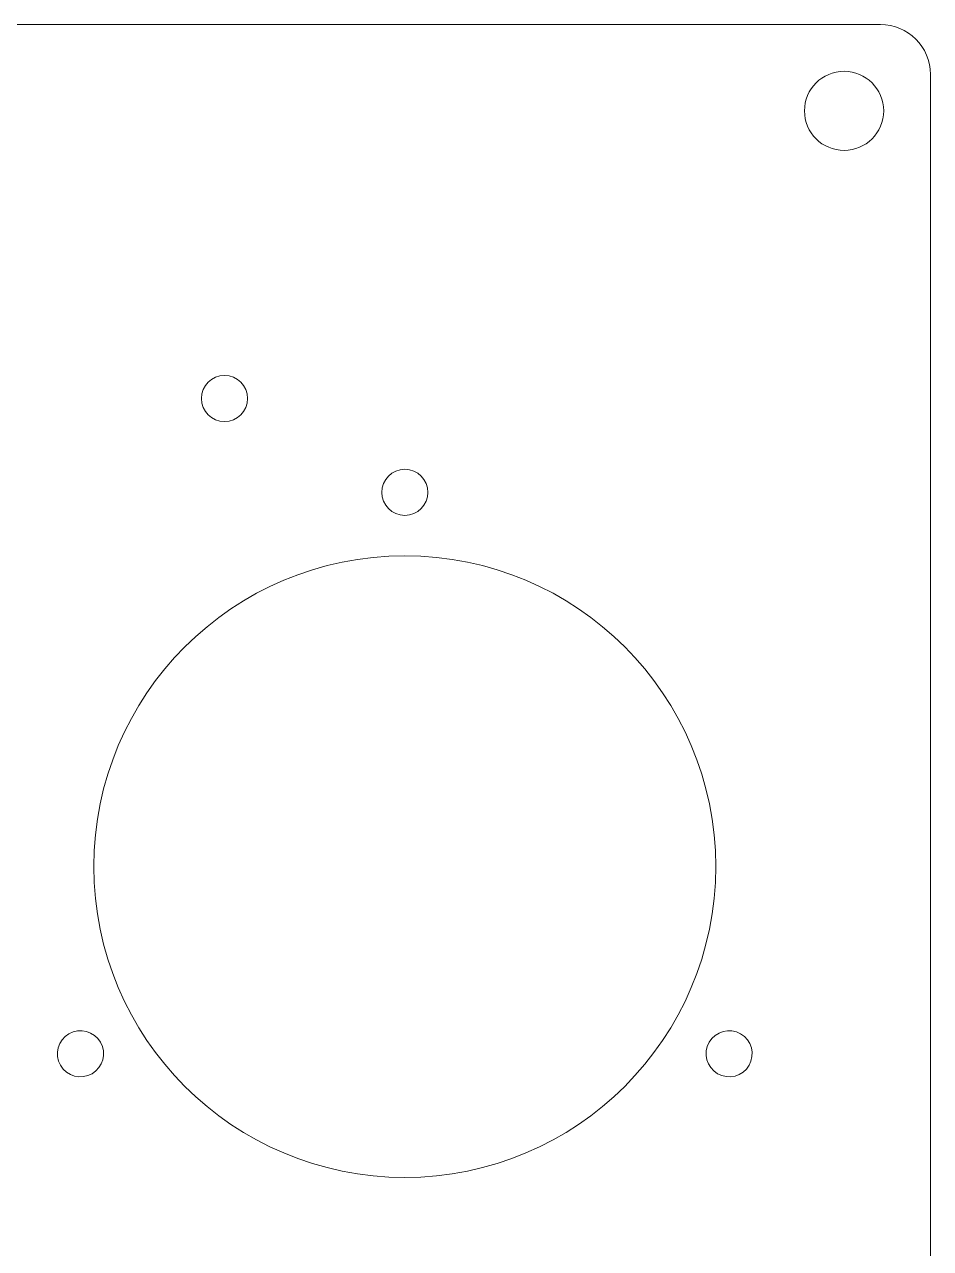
# Model space of a CAD drawing. Header units: centimetres. Extents: x -13.8 to 12.2, y -7.5 to 12.7.
# Drawn here: x 5.86 to 12.15, y -0.8 to 7.7 of the extents above; entities that cross this region are included whole.
import ezdxf

# ---------------------------------------------------------------- set-up
doc = ezdxf.new("R2010")
doc.units = ezdxf.units.CM
doc.header["$MEASUREMENT"] = 0
doc.layers.add('Layer 1', color=7, linetype='Continuous')

msp = doc.modelspace()

# ---------------------------------------------------------------- linework, layer by layer
at = {"layer": 'Layer 1', "lineweight": 9}
for centre, major_axis in [((11.55, 7.1), (0, 0.275)), ((7.24841, 5.10183), (0, 0.16)), ((8.5, 1.85), (0, 2.159))]:
    msp.add_ellipse(centre, major_axis=major_axis, ratio=1, dxfattribs=at)
for points, knots in [([(-13.50318, 7.7), (-13.50318, 7.7), (11.80318, 7.7), (11.80318, 7.7), (11.80318, 7.7), (11.99393, 7.7), (12.15, 7.54394), (12.15, 7.35318), (12.15, 7.35318), (12.15, 7.35318), (12.15, -7.15318), (12.15, -7.15318), (12.15, -7.15318), (12.15, -7.34394), (11.99393, -7.5), (11.80318, -7.5), (11.80318, -7.5), (11.80318, -7.5), (-13.50318, -7.5), (-13.50318, -7.5), (-13.50318, -7.5), (-13.69394, -7.5), (-13.85, -7.34394), (-13.85, -7.15318), (-13.85, -7.15318), (-13.85, -7.15318), (-13.85, 7.35318), (-13.85, 7.35318), (-13.85, 7.35318), (-13.85, 7.54394), (-13.69394, 7.7), (-13.50318, 7.7)], [0, 0, 0, 0, 0.1111111, 0.1111111, 0.1111111, 0.1111111, 0.2222222, 0.2222222, 0.2222222, 0.2222222, 0.3333333, 0.3333333, 0.3333333, 0.3333333, 0.4444444, 0.4444444, 0.4444444, 0.4444444, 0.5555556, 0.5555556, 0.5555556, 0.5555556, 0.6666667, 0.6666667, 0.6666667, 0.6666667, 0.7777778, 0.7777778, 0.7777778, 0.7777778, 1, 1, 1, 1]), ([(8.5, 4.29), (8.41163, 4.29), (8.34, 4.36163), (8.34, 4.45), (8.34, 4.45), (8.34, 4.53837), (8.41163, 4.61), (8.5, 4.61), (8.5, 4.61), (8.58837, 4.61), (8.66, 4.53837), (8.66, 4.45), (8.66, 4.45), (8.66, 4.36163), (8.58837, 4.29), (8.5, 4.29)], [0, 0, 0, 0, 0.2, 0.2, 0.2, 0.2, 0.4, 0.4, 0.4, 0.4, 0.6, 0.6, 0.6, 0.6, 1, 1, 1, 1]), ([(6.3869, 0.63), (6.43108, 0.55347), (6.40486, 0.45562), (6.32833, 0.41144), (6.32833, 0.41144), (6.25181, 0.36725), (6.15395, 0.39347), (6.10977, 0.47), (6.10977, 0.47), (6.06559, 0.54653), (6.09181, 0.64438), (6.16833, 0.68856), (6.16833, 0.68856), (6.24486, 0.73275), (6.34271, 0.70653), (6.3869, 0.63)], [0, 0, 0, 0, 0.2, 0.2, 0.2, 0.2, 0.4, 0.4, 0.4, 0.4, 0.6, 0.6, 0.6, 0.6, 1, 1, 1, 1]), ([(10.89023, 0.47), (10.84605, 0.39347), (10.74819, 0.36725), (10.67167, 0.41144), (10.67167, 0.41144), (10.59514, 0.45562), (10.56892, 0.55347), (10.6131, 0.63), (10.6131, 0.63), (10.65729, 0.70653), (10.75514, 0.73275), (10.83167, 0.68856), (10.83167, 0.68856), (10.90819, 0.64438), (10.93441, 0.54653), (10.89023, 0.47)], [0, 0, 0, 0, 0.2, 0.2, 0.2, 0.2, 0.4, 0.4, 0.4, 0.4, 0.6, 0.6, 0.6, 0.6, 1, 1, 1, 1])]:
    msp.add_open_spline(points, degree=3, knots=knots, dxfattribs=at)

doc.saveas('drawing.dxf')
